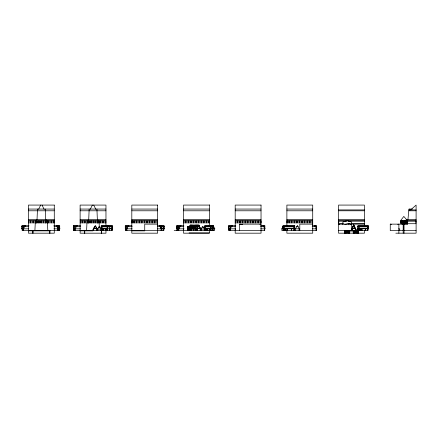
<?xml version="1.0" encoding="UTF-8"?>
<svg xmlns="http://www.w3.org/2000/svg" width="438" height="438" viewBox="0 0 438 438"><rect width="100%" height="100%" fill="white"/><g stroke="black" fill="none" stroke-linecap="round" stroke-linejoin="round"><path stroke-width="0.66" d="M34.892 230.596L35.275 222.843M35.363 221.124L37.038 219.416L37.471 209.063M36.858 223.062L36.956 221.124M86.582 230.596L86.965 222.843M87.052 221.124L88.728 219.416L89.16 209.063M88.547 223.062L88.646 221.124M403.179 230.596L404.039 222.843L404.039 233.18M407.773 221.124L407.488 224.568L403.945 224.568L403.945 222.843M404.29 222.843L404.274 220.741L407.964 219.416L408.922 209.063L412.311 209.063M38.549 209.315L40.696 205.077M90.239 209.315L92.385 205.077M24.533 226.681L23.329 228.833L28.771 228.833M76.223 226.681L75.018 228.833L80.455 228.833M98.747 227.147L97.69 229.047L101.025 229.047L99.979 227.169M127.912 226.681L126.708 228.833L132.145 228.833M202.071 227.147L203.424 227.174L202.734 226.315L201.069 229.047L204.404 229.047L203.358 227.169M231.291 226.681L230.087 228.833L235.524 228.833M282.981 226.681L281.776 228.833L284.563 228.833M296.696 226.681L295.491 228.833L299.28 228.833L298.092 226.703M351.785 228.833L353.373 225.992L353.986 225.992L355.256 228.264M179.925 226.681L178.397 228.833L184.048 228.833M353.696 226.013L355.683 228.778L353.696 226.293L351.703 228.778L353.696 226.003L354.446 226.676L353.696 225.729L353.044 226.813M410.641 209.922L416.1 205.077L416.1 233.18L395.842 233.18M350.34 224.568L351.49 224.136L348.905 223.489L344.684 224.546M259.882 224.426L261.032 224.136L239.493 224.136L239.493 230.596M397.72 224.426L398.87 224.136L398.87 233.18M402.029 224.426L403.179 224.136L403.179 233.18M209.342 205.077L183.5 205.077L183.5 233.18L209.342 233.18L209.342 229.835M28.432 209.063L54.274 209.063M80.121 209.063L105.963 209.063M131.811 209.063L157.653 209.063M183.5 209.063L209.342 209.063M235.19 209.063L261.032 209.063M286.879 209.063L312.721 209.063M338.569 209.922L364.411 209.922M408.922 209.922L416.1 209.922M28.432 210.782L54.274 210.782M80.121 210.782L105.963 210.782M131.811 210.782L157.653 210.782M183.5 210.782L209.342 210.782M235.19 210.782L261.032 210.782M286.879 210.782L312.721 210.782M338.569 210.782L364.411 210.782M408.922 210.782L416.1 210.782M28.432 219.416L54.274 219.416M80.121 219.416L105.963 219.416M131.811 219.416L157.653 219.416M183.5 219.416L209.342 219.416M235.19 219.416L261.032 219.416M286.879 219.416L312.721 219.416M338.569 219.416L364.411 219.416M407.964 219.416L416.1 219.416M28.432 220.741L54.274 220.741M80.121 220.741L105.963 220.741M131.811 220.741L157.653 220.741M183.5 220.741L209.342 220.741M235.19 220.741L261.032 220.741M286.879 220.741L312.721 220.741M338.569 220.741L364.411 220.741M416.1 220.741L400.496 220.741L403.814 216.432L407.072 220.204M28.432 221.124L54.274 221.124M80.121 221.124L105.963 221.124M131.811 221.124L157.653 221.124M183.5 221.124L209.342 221.124M235.19 221.124L261.032 221.124M286.879 221.124L312.721 221.124M338.569 221.124L346.726 221.124M347.996 221.124L364.411 221.124M400.496 221.124L416.1 221.124M28.432 222.843L54.274 222.843M80.121 222.843L105.963 222.843M131.811 222.843L157.653 222.843M183.5 222.843L209.342 222.843M235.19 222.843L261.032 222.843M286.879 222.843L312.721 222.843M400.496 222.843L407.488 222.843M351.49 223.489L364.411 223.489M338.569 223.709L343.326 223.709M400.496 223.709L416.1 223.709M157.653 224.136L144.732 224.136L144.732 230.859L131.811 230.859M312.721 224.136L299.8 224.136L299.8 230.596M364.411 224.136L338.569 224.136L339.713 224.568M416.1 230.596L390.258 230.596L390.258 224.136L403.179 224.136M190.552 225.083L190.267 225.006L190.552 225.006L190.552 226.747M191.745 225.083L191.455 225.006L191.745 225.006L191.745 226.747M192.934 225.083L192.649 225.006L192.934 225.006L192.934 226.747M194.127 225.083L193.837 225.006L194.127 225.006L194.127 226.747M195.315 225.083L195.03 225.006L195.315 225.006L195.321 230.596M196.509 225.083L196.219 225.006L196.509 225.006L196.366 226.747L196.366 225.006M197.697 225.083L197.412 225.006L197.697 225.006L197.554 226.747L197.554 225.006M198.89 225.083L198.606 225.006L198.89 225.006L198.89 226.747M208.844 225.471L211.428 225.471M353.625 225.51L354.32 226.523L353.68 225.712M29.007 225.729L21.9 225.729L21.9 228.778L23.838 228.778M53.885 225.729L59.705 225.729L59.705 228.778L57.761 228.778M80.472 225.729L73.365 225.729L73.365 228.778L75.303 228.778M131.904 225.729L125.279 225.729L125.279 228.778L127.217 228.778M157.587 225.729L164.108 225.729L164.108 228.778L160.877 228.778M183.851 225.729L176.744 225.729L176.744 228.778L179 228.778M189.829 225.712L199.285 225.712M235.633 225.729L228.433 225.729L228.433 228.778L230.399 228.778M260.659 225.729L264.842 225.729L264.842 228.778M312.573 225.729L316.532 225.729L316.532 228.778M21.9 226.003L25.776 226.013M56.157 226.003L59.705 226.003M73.365 226.003L77.241 226.013M101.271 226.003L107.628 226.013M108.016 226.013L112.539 226.003M125.279 226.003L129.155 226.013M159.525 226.013L164.108 226.003M176.744 226.003L180.993 226.003M190.163 225.992L198.868 225.992L201.064 228.833L199.755 228.833M204.65 226.013L211.006 226.003M211.215 226.003L213.153 226.013M228.433 226.013L232.364 226.003M262.833 226.003L264.842 226.013M282.964 226.003L294.752 226.013M314.55 226.013L316.532 226.003M357.879 226.003L368.221 226.013M189.829 226.413L199.285 226.413M187.803 226.555L199.285 226.517L199.285 225.51L189.829 225.51L189.829 226.523M21.9 226.703L28.815 226.703M54.038 226.703L59.705 226.703M73.365 226.703L80.504 226.703M101.271 226.703L112.539 226.703M125.279 226.703L132.194 226.703M157.417 226.703L160.549 226.703L159.684 225.729L160.549 226.703M161.523 226.703L164.108 226.703M176.744 226.703L183.861 226.703M204.65 226.703L211.006 226.703M211.215 226.703L213.153 226.703M228.433 226.703L235.573 226.703M260.495 226.703L263.928 226.703L265.056 228.833L260.709 228.833M282.964 226.703L294.752 226.703M312.185 226.703L315.617 226.703L314.752 225.729L315.617 226.703M357.879 226.703L368.221 226.703M21.9 226.813L24.484 226.813M56.803 226.813L59.705 226.813M73.365 226.813L76.595 226.813M101.271 226.813L107.628 226.813M108.662 226.813L112.539 226.813M125.279 226.813L127.863 226.813M161.523 226.813L164.108 226.813M176.744 226.813L180.33 226.813M204.65 226.813L211.006 226.813M211.215 226.813L213.153 226.813M228.433 226.813L231.707 226.813M282.964 226.813L294.752 226.813M357.879 226.813L368.221 226.813M187.803 227.174L196 227.174M187.803 227.267L196 227.267M22.092 228.297L22.261 230.596L22.092 226.293M57.969 228.297L57.904 230.596L57.969 226.961M58.895 228.297L58.719 230.596M59.524 228.297L59.349 230.596M101.392 228.297L101.496 230.596M102.076 228.297L102.185 230.596M107.129 228.297L107.025 230.596M111.728 228.297L111.559 230.596M112.358 228.297L112.183 230.596L112.358 226.293M125.471 228.297L125.64 230.596L125.471 226.293M161.283 228.297L161.107 230.596M163.297 228.297L163.128 230.596M163.927 228.297L163.752 230.596L163.927 226.961M177.823 228.297L177.954 230.596M178.819 228.297L178.682 230.596M204.765 228.297L204.874 230.596M210.404 228.297L210.508 230.596M210.892 228.297L210.787 230.596M212.972 228.297L212.797 230.596M228.652 228.297L228.85 230.596L228.652 226.293M229.928 228.297L230.125 230.596M264.607 228.297L264.607 230.596L264.7 228.297M283.183 228.297L283.381 230.596M294.544 228.297L294.347 230.596M351.938 228.297L355.437 228.297L355.421 233.18M358.07 228.297L358.246 230.596M367.411 228.297L367.236 230.596M368.04 228.297L367.865 230.596L368.04 226.961M73.557 228.422L73.951 228.422M93.732 228.422L96.82 228.422M102.185 228.422L107.096 228.444M176.936 228.422L177.33 228.422M178.052 228.422L178.452 228.422M197.111 228.422L200.199 228.422M264.3 228.422L264.722 228.422M315.99 228.422L316.351 228.422M352.179 228.422L355.267 228.422M57.487 228.444L58.84 228.444M108.974 228.444L111.674 228.444M161.217 228.444L163.243 228.444M205.493 228.444L212.288 228.444M284.525 228.444L293.767 228.444M359.253 228.444L367.356 228.444M187.957 228.576L188.094 230.596M195.857 228.576L195.72 230.596M21.9 228.641L23.838 228.674M57.761 228.674L59.705 228.641M73.365 228.674L75.303 228.674M101.271 228.641L107.628 228.674M109.308 228.674L112.539 228.641M125.279 228.674L127.217 228.674M160.877 228.674L164.108 228.674M176.744 228.674L179 228.641M188.893 228.702L195.321 228.702M204.65 228.674L213.153 228.674M228.433 228.641L230.399 228.674M282.964 228.641L294.752 228.641M357.879 228.641L368.221 228.674M109.308 228.778L112.539 228.778L112.539 225.729L101.271 225.729L101.271 228.778L107.628 228.778L107.628 225.729M53.951 228.833L59.968 228.833L59.371 227.765M106.965 228.833L109.987 228.833L108.794 226.703M157.33 228.833L161.677 228.833L160.483 226.703M187.803 228.877L189.172 228.877M197.16 228.833L195.611 228.833L195.611 230.596M212.063 228.833L214.883 228.833L213.689 226.703M312.398 228.833L316.745 228.833L315.552 226.703M351.917 228.833L352.092 230.596L352.114 228.297M398.613 228.877L399.73 228.877L399.73 230.596M187.803 228.904L196 228.904M355.656 229.567L359.697 229.567M209.216 230.339L210.618 230.339M111.728 230.596L74.674 230.596L74.674 228.297L74.849 230.596M163.297 230.596L126.587 230.596L126.587 228.297L126.763 230.596M174.187 230.596L214.511 230.596L214.511 228.833M229.928 230.596L264.722 230.596L264.7 226.961M338.569 230.596L367.411 230.596M28.432 230.859L49.965 230.859M80.121 230.859L92.911 230.859L92.911 229.567L93.168 230.596M189.085 232.923L209.342 232.923M239.493 224.136L242.723 224.497M390.258 224.136L391.402 224.426M197.976 226.813L198.628 225.729L199.378 226.676L198.628 226.003L196.635 228.778L198.628 226.293L200.615 228.778L198.628 226.013M94.603 226.813L95.249 225.729L95.999 226.676L95.249 226.003L93.256 228.778L95.249 226.293L97.236 228.778L95.249 226.013M57.104 226.703L58.298 228.833M93.699 205.077L95.845 209.315M42.01 205.077L44.156 209.315M99.032 221.124L97.356 219.416L96.924 209.063M99.114 222.843L99.344 227.366M97.439 221.124L97.537 223.062M47.342 221.124L45.667 219.416L45.234 209.063M47.424 222.843L47.813 230.596M45.749 221.124L45.848 223.062M415.93 221.124L415.93 222.843M409.782 209.063L409.782 209.922M407.378 222.843L407.378 223.709M407.11 221.124L407.11 222.843M406.935 221.124L406.935 222.843M406.541 222.843L406.541 223.709M405.687 221.124L405.687 222.843M405.511 221.124L405.511 222.843M404.942 222.843L404.942 223.709M404.898 222.843L404.898 223.709M404.652 221.124L404.652 222.843M404.329 221.124L404.329 222.843M403.809 221.124L403.809 222.843M403.633 221.124L403.633 222.843M402.527 221.124L402.527 222.843M402.358 221.124L402.358 222.843M402.073 221.124L402.073 222.843M401.903 221.124L401.903 222.843M401.323 221.124L401.323 222.843M401.148 221.124L401.148 222.843M401.049 221.124L401.049 222.843M400.874 221.124L400.874 222.843M367.356 226.829L367.356 230.596M365.396 230.596L365.396 228.297L365.221 230.596M364.411 226.074L364.411 205.077L338.569 205.077L338.569 233.18L364.411 233.18L364.411 230.596M361.947 230.596L361.947 228.297L361.777 230.596M360.485 230.596L360.485 228.297L360.31 230.596M359.363 230.596L359.363 228.297L359.193 230.596M359.253 226.829L359.253 230.596M358.355 230.596L358.361 233.18M358.169 230.596L358.169 233.18M358.07 226.961L358.07 230.596M357.824 230.596L357.824 233.18M357.342 230.596L357.342 233.18M356.751 230.596L356.751 233.18M356.099 230.596L356.099 233.18M355.267 228.297L355.267 230.596M354.775 230.596L354.775 233.18M354.194 230.596L354.194 233.18M353.723 230.596L353.723 233.18M353.395 230.596L353.395 233.18M353.231 230.596L353.236 233.18M352.01 228.297L351.917 230.596M351.615 230.596L351.615 229.567L351.358 230.596M351.49 230.596L351.49 221.984L347.181 220.692L342.872 221.984L342.872 224.634M349.748 230.596L349.748 233.18M349.584 230.596L349.584 233.18M349.256 230.596L349.256 233.18M348.905 223.489L348.905 224.782M348.785 230.596L348.785 233.18M348.205 230.596L348.205 233.18M347.553 230.596L347.553 233.18M346.88 230.596L346.88 233.18M346.228 230.596L346.228 233.18M345.637 230.596L345.637 233.18M345.155 230.596L345.155 233.18M344.805 230.596L344.805 233.18M344.624 230.596L344.624 233.18M344.613 230.596L344.613 233.18M338.782 221.124L338.782 222.843M316.351 228.297L316.373 230.596L281.913 230.596L281.913 228.833M316.252 226.961L316.252 230.596M316.176 228.297L316.176 230.596M312.551 221.124L312.508 222.843M312.332 221.124L312.332 222.843M309.918 221.124L309.918 222.843M309.748 221.124L309.748 222.843M307.334 221.124L307.334 222.843M307.164 221.124L307.164 222.843M304.749 221.124L304.749 222.843M304.58 221.124L304.58 222.843M302.165 221.124L302.165 222.843M301.996 221.124L301.996 222.843M299.581 221.124L299.581 222.843M299.411 221.124L299.411 222.843M299.11 228.833L299.11 230.596M296.997 221.124L296.997 222.843M296.827 221.124L296.827 222.843M295.666 228.833L295.666 230.596M294.544 226.961L294.544 230.596M294.413 221.124L294.413 222.843M294.243 221.124L294.243 222.843M293.767 226.829L293.635 230.596M291.828 221.124L291.828 222.843M291.659 221.124L291.659 222.843M291.533 230.596L291.533 228.297L291.336 230.596M289.244 221.124L289.244 222.843M289.075 221.124L289.075 222.843M287.602 230.596L287.602 228.297L287.405 230.596M287.049 221.124L287.049 222.843M286.879 226.074L286.879 205.077L312.721 205.077L312.721 233.18L286.879 233.18L286.879 229.835M285.932 230.596L285.932 228.297L285.735 230.596M284.656 230.596L284.656 228.297L284.459 230.596M284.525 226.829L284.525 230.596M283.183 226.961L283.183 230.596M264.169 226.829L264.169 227.908M260.862 221.124L260.862 222.843M260.818 221.124L260.818 222.843M260.643 221.124L260.643 222.843M258.228 221.124L258.228 222.843M258.059 221.124L258.059 222.843M255.644 221.124L255.644 222.843M255.474 221.124L255.474 222.843M253.06 221.124L253.06 222.843M252.89 221.124L252.89 222.843M250.476 221.124L250.476 222.843M250.306 221.124L250.306 222.843M247.892 221.124L247.892 222.843M247.722 221.124L247.722 222.843M245.307 221.124L245.307 222.843M245.138 221.124L245.138 222.843M242.723 221.124L242.723 222.843M242.553 221.124L242.553 222.843M240.139 221.124L240.139 222.843M239.969 221.124L239.969 222.843M237.555 221.124L237.555 222.843M237.385 221.124L237.385 222.843M235.403 221.124L235.403 222.843M235.359 221.124L235.359 222.843M235.359 228.833L235.359 230.596M230.224 228.833L230.224 230.596M229.994 226.829L229.994 230.596M229.643 228.297L229.643 230.596L229.512 228.297M212.972 226.961L212.994 230.596M212.342 230.596L212.342 228.297L212.167 230.596M212.288 226.829L212.288 230.596M211.006 225.729L211.006 228.778M210.892 226.961L210.892 230.596M210.475 226.829L210.475 230.596M209.342 204.82L209.342 226.074M209.271 230.596L209.271 228.297L209.161 230.596M209.172 221.124L209.129 222.843M208.953 221.124L208.953 222.843M207.152 230.596L207.152 228.297L207.043 230.596M206.544 221.124L206.544 222.843M206.369 221.124L206.369 222.843M206.249 230.596L206.249 228.297L206.145 230.596M205.564 230.596L205.564 228.297L205.455 230.596M205.493 226.829L205.493 230.596M204.765 226.961L204.765 230.596M204.25 229.047L204.25 230.596M203.955 221.124L203.955 222.843M203.785 221.124L203.785 222.843M201.37 221.124L201.37 222.843M201.201 221.124L201.201 222.843M201.217 229.047L201.217 230.596M200.505 228.833L200.505 230.596M200.369 230.596L200.369 228.297L196.87 228.297L196.87 230.596L196.941 228.297M200.347 228.444L200.27 230.596M200.199 228.297L200.199 230.596M198.786 221.124L198.786 222.843M198.748 225.006L198.748 226.747M198.617 221.124L198.617 222.843M197.111 228.297L197.111 230.596M197.045 228.297L197.045 230.596M196.202 221.124L196.202 222.843M196.032 221.124L196.032 222.843M195.857 226.807L195.852 230.596M195.359 230.596L195.359 228.576L195.222 230.596M195.173 225.006L195.173 226.747M193.985 225.006L193.985 226.747M193.76 230.596L193.76 228.576L193.623 230.596M193.618 221.124L193.618 222.843M193.448 221.124L193.448 222.843M192.791 225.006L192.791 226.747M191.603 225.006L191.603 226.747M191.034 221.124L191.034 222.843M191.028 230.596L191.028 228.576L190.891 230.596M190.864 221.124L190.864 222.843M190.41 225.006L190.41 226.747M189.868 230.596L189.868 228.576L189.731 230.596M188.981 230.596L188.981 228.576L188.844 230.596M188.893 226.807L188.893 230.596M188.707 228.833L188.707 230.596M188.559 228.833L188.559 230.596M188.45 221.124L188.45 222.843M188.466 228.833L188.466 230.596M188.28 221.124L188.28 222.843M187.957 226.807L187.957 230.596M185.865 221.124L185.865 222.843M185.696 221.124L185.696 222.843M183.67 221.124L183.714 222.843M183.67 228.833L183.67 230.596M178.731 226.829L178.731 230.596M178.573 228.833L178.573 230.596M178.452 228.297L178.452 230.596M178.277 228.297L178.337 230.596M178.228 228.297L178.228 230.596M178.113 228.444L178.113 230.596M178.052 228.297L178.052 230.596M177.823 226.293L177.823 230.596M177.675 225.729L177.675 228.778M177.33 228.297L177.33 230.596M177.16 226.293L177.16 230.596M176.968 225.729L176.936 230.596M163.243 226.829L163.243 230.596M161.463 225.729L161.463 228.778M161.304 228.833L161.304 230.596L161.283 226.961M160.598 226.829L160.598 227.908M157.483 221.124L157.483 222.843M157.439 221.124L157.439 222.843M157.264 221.124L157.264 222.843M154.855 221.124L154.855 222.843M154.68 221.124L154.68 222.843M152.265 221.124L152.265 222.843M152.096 221.124L152.096 222.843M149.681 221.124L149.681 222.843M149.511 221.124L149.511 222.843M147.097 221.124L147.097 222.843M146.927 221.124L146.927 222.843M144.513 221.124L144.513 222.843M144.343 221.124L144.343 222.843M141.928 221.124L141.928 222.843M141.759 221.124L141.759 222.843M139.344 221.124L139.344 222.843M139.174 221.124L139.174 222.843M136.76 221.124L136.76 222.843M136.59 221.124L136.59 222.843M134.176 221.124L134.176 222.843M134.006 221.124L134.006 222.843M132.024 221.124L132.024 222.843M131.98 221.124L131.98 222.843M126.845 228.833L126.845 230.596M126.648 226.829L126.648 230.596M111.674 226.829L111.674 230.596M109.714 230.596L109.714 228.297L109.538 230.596M109.615 228.833L109.615 230.596M107.518 226.961L107.518 230.596M107.458 228.297L107.409 230.596M107.294 228.297L107.294 230.596M107.096 226.829L107.096 230.596M105.963 226.074L105.963 205.077L80.121 205.077L80.121 233.18L105.963 233.18L105.963 229.835M105.892 230.596L105.892 228.297L105.782 230.596M105.793 221.124L105.793 222.843M105.624 221.124L105.624 222.843M105.448 221.124L105.448 222.843M103.773 230.596L103.773 228.297L103.664 230.596M103.039 221.124L103.039 222.843M102.864 221.124L102.864 222.843M102.87 230.596L102.87 228.297L102.766 230.596M102.114 226.829L102.114 230.596M101.654 230.596L101.654 233.18M101.392 226.293L101.326 233.18M100.871 229.047L100.871 230.596M100.455 221.124L100.455 222.843M100.28 221.124L100.28 222.843M98.944 221.124L98.944 222.843M98.774 221.124L98.774 222.843M97.838 229.047L97.838 230.596M97.362 221.124L97.362 222.843M97.187 221.124L97.187 222.843M96.968 230.596L96.99 228.297L93.491 228.297L93.491 230.596M96.82 228.297L96.82 230.596M95.287 221.124L95.287 222.843M95.112 221.124L95.112 222.843M93.732 228.297L93.732 230.596M93.666 228.297L93.666 230.596M93.562 228.297L93.524 230.596M93.403 221.124L93.403 222.843M93.228 221.124L93.228 222.843M91.717 221.124L91.717 222.843M91.547 221.124L91.547 222.843M90.113 221.124L90.113 222.843M89.943 221.124L89.943 222.843M88.586 221.124L88.586 222.843M88.416 221.124L88.416 222.843M87.529 221.124L87.529 222.843M87.359 221.124L87.359 222.843M84.945 221.124L84.945 222.843M84.775 221.124L84.775 222.843M84.753 230.859L84.753 233.18M84.424 230.859L84.424 233.18M82.36 221.124L82.36 222.843M82.191 221.124L82.191 222.843M80.335 221.124L80.335 222.843M75.155 228.833L75.155 230.596M74.734 226.829L74.734 230.596M73.951 228.297L73.951 230.596L73.557 230.596L73.589 225.729M73.781 226.293L73.781 230.596M59.595 228.833L59.595 230.596L23.209 230.596L23.209 228.297L23.384 230.596M59.524 226.293L59.524 230.596M58.84 226.829L58.84 230.596M58.084 225.729L58.084 228.778M57.728 228.297L57.728 230.596M57.548 226.829L57.548 227.908M54.104 221.124L54.104 222.843M53.934 221.124L53.934 222.843M53.759 221.124L53.759 222.843M51.35 221.124L51.35 222.843M51.175 221.124L51.175 222.843M49.965 230.596L49.965 233.18M49.636 230.596L49.636 233.18M48.766 221.124L48.766 222.843M48.591 221.124L48.591 222.843M47.255 221.124L47.255 222.843M47.085 221.124L47.085 222.843M45.672 221.124L45.672 222.843M45.497 221.124L45.497 222.843M43.597 221.124L43.597 222.843M43.422 221.124L43.422 222.843M41.714 221.124L41.714 222.843M41.539 221.124L41.539 222.843M40.028 221.124L40.028 222.843M39.858 221.124L39.858 222.843M38.424 221.124L38.424 222.843M38.254 221.124L38.254 222.843M36.896 221.124L36.896 222.843M36.726 221.124L36.726 222.843M35.839 221.124L35.839 222.843M35.67 221.124L35.67 222.843M33.255 221.124L33.255 222.843M33.085 221.124L33.085 222.843M33.064 230.859L33.064 233.18M32.735 230.859L32.735 233.18M30.671 221.124L30.671 222.843M30.501 221.124L30.501 222.843M28.601 221.124L28.601 222.843M23.466 228.833L23.466 230.596M23.269 226.829L23.269 230.596M99.355 226.315L98.692 227.147L100.045 227.174L99.355 226.315M297.386 225.729L296.635 226.676L298.168 226.703L297.386 225.729M353.866 225.006L352.628 226.747L353.866 225.006M25.294 225.729L24.429 226.703L25.294 225.729M76.984 225.729L76.119 226.703L76.984 225.729M128.673 225.729L127.808 226.703L128.673 225.729M232.052 225.729L231.187 226.703L232.052 225.729M180.894 225.729L179.799 226.703L180.894 225.729M353.493 225.006L354.731 226.747L353.493 225.006M54.274 205.077L28.432 205.077L28.432 233.18L54.274 233.18L54.274 205.077M157.653 205.077L131.811 205.077L131.811 233.18L157.653 233.18L157.653 205.077M261.032 205.077L235.19 205.077L235.19 233.18L261.032 233.18L261.032 205.077M213.153 225.729L204.65 225.729L204.65 228.778L213.153 228.778L213.153 225.729M294.752 225.729L282.964 225.729L282.964 228.778L294.752 228.778L294.752 225.729M368.221 225.729L357.879 225.729L357.879 228.778L368.221 228.778L368.221 225.729M196 226.315L187.803 226.315L187.803 228.997L196 228.997L196 226.315M353.066 230.426L349.913 230.426L349.913 231.029L353.066 231.029L353.066 230.426M263.928 226.676L263.063 225.729L263.928 226.676M213.755 226.676L212.89 225.729L213.755 226.676M108.859 226.676L107.994 225.729L108.859 226.676M57.17 226.676L56.305 225.729L57.17 226.676M404.477 222.843L404.477 221.124L404.46 222.843"/></g></svg>
